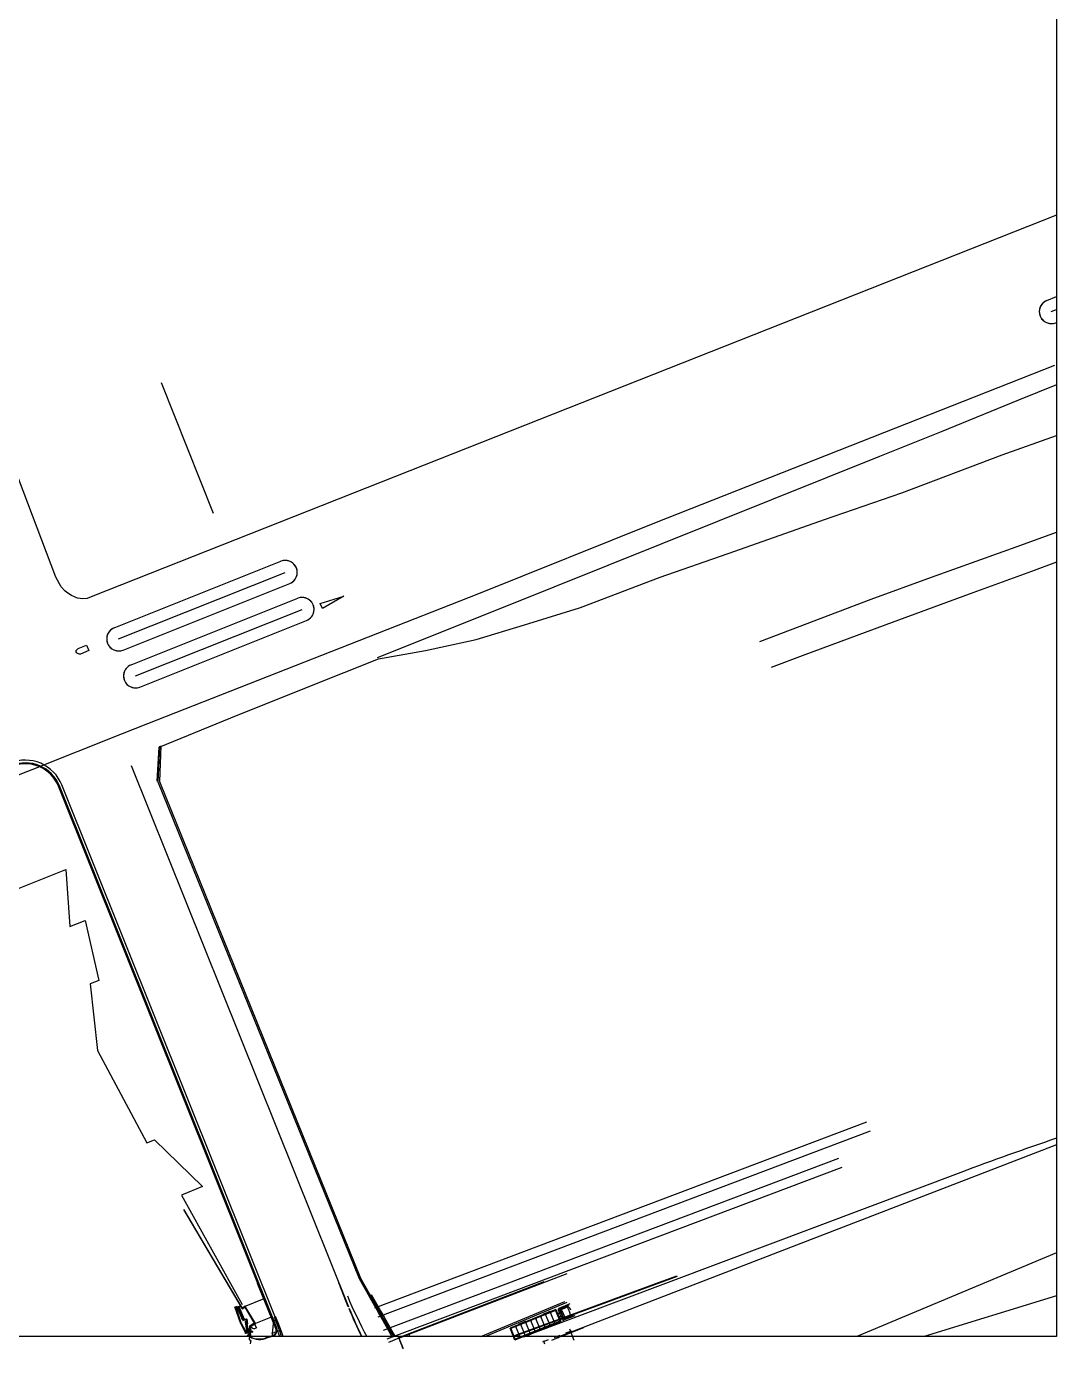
# Model space of a CAD drawing. Header units: millimetres. Extents: x -729344 to 300382, y -40316 to 483387.
# Drawn here: x -290308 to -118099, y -38288 to 182715 of the extents above; entities that cross this region are included whole.
import ezdxf

# ---------------------------------------------------------------- set-up
doc = ezdxf.new("R2010")
doc.units = ezdxf.units.MM
doc.layers.add('04-KEYPLAN', color=7, linetype='Continuous')

# ---------------------------------------------------------------- blocks, each defined once
blk = doc.blocks.new('A$C005F7801')
for points in [[(527867, 99), (527814, 78), (527836, 25), (527814, 78), (527867, 99)], [(525623, -762), (525570, -784), (525592, -837), (525570, -784), (525623, -762)]]:
    blk.add_hatch(color=256).paths.add_polyline_path(points)
at = {"color": 1}
for p, q in [((609618, 173180, -10669), (611245, 173830, -10669)), ((609618, 173180, -10669), (611245, 173830, -10669)), ((610359, 171323, -10669), (611245, 171676, -10669)), ((610359, 171323, -10669), (611245, 171676, -10669)), ((611100, 169465, -10669), (611245, 169523, -10669)), ((611100, 169465, -10669), (611245, 169523, -10669))]:
    blk.add_line(p, q, dxfattribs=at)
at = {"color": 254}
for p, q in [((453707, 118462, -10669), (481570, 129582, -10669)), ((453707, 118462, -10669), (481570, 129582, -10669)), ((454448, 116604, -10669), (482312, 127724, -10669)), ((454448, 116604, -10669), (482312, 127724, -10669)), ((455190, 114746, -10669), (483053, 125866, -10669)), ((455190, 114746, -10669), (483053, 125866, -10669)), ((456518, 112278, -10669), (484382, 123398, -10669)), ((456518, 112278, -10669), (484382, 123398, -10669)), ((457260, 110420, -10669), (485123, 121540, -10669)), ((457260, 110420, -10669), (485123, 121540, -10669)), ((458001, 108563, -10669), (485864, 119683, -10669)), ((458001, 108563, -10669), (485864, 119683, -10669))]:
    blk.add_line(p, q, dxfattribs=at)
for p, q in [((492929, 4887, -2278), (456607, 95407, -2278)), ((480808, 1254, -2278), (444406, 91976, -2278)), ((480947, 1310, -2278), (444545, 92031, -2278)), ((481364, 1477, -2278), (444963, 92199, -2278)), ((437839, 74937, -2278), (445627, 78085, -2278)), ((445627, 78085, -2278), (446291, 68516, -2278)), ((446291, 68516, -2278), (448855, 69553, -2278)), ((448855, 69553, -2278), (451137, 59533, -2278)), ((451137, 59533, -2278), (449713, 58957, -2278)), ((449713, 58957, -2278), (450917, 47824, -2278)), ((450917, 47824, -2278), (459156, 32364, -2278)), ((497258, 4787, -2278), (579548, 35862, -2278)), ((497854, 3303, -2278), (580113, 34366, -2278)), ((459156, 32364, -2278), (460447, 32886, -2278)), ((460447, 32886, -2278), (468474, 25055, -2278)), ((498748, 1074, -2278), (574849, 29811, -2278)), ((499344, -411, -2278), (575414, 28315, -2278)), ((595231, 27443, -2278), (522315, 0, -2278)), ((468474, 25055, -2278), (464960, 23634, -2278)), ((464960, 23634, -2278), (475112, 5327, -2278)), ((465283, 21223, -3359), (475097, 4601, -3359)), ((475085, 4781, -3359), (465336, 21245, -3359)), ((465357, 21192, -3359), (475032, 4760, -3359)), ((480716, 1336, -2278), (477686, 8889, -2278)), ((492837, 4969, -2278), (491236, 8961, -2278)), ((525548, 9143, -2278), (501258, -199, -2278)), ((529355, 10490, -2278), (501349, -281, -2278)), ((520166, 0, -2278), (547786, 10151, -2278)), ((520166, 0, -2278), (545326, 9247, -2278)), ((520480, 0, -2278), (547877, 10069, -2278)), ((520480, 0, -2278), (547877, 10069, -2278)), ((496269, 6823, -3359), (497837, 4066, -3359)), ((496670, 7050, -3359), (498238, 4293, -3359)), ((474889, 2102, -3359), (473893, 4971, -3359)), ((474994, 2146, -3359), (474052, 5036, -3359)), ((475212, 2668, -3359), (474232, 5049, -3359)), ((474297, 4890, -3359), (474254, 4996, -3359)), ((475212, 2668, -3359), (474254, 4996, -3359)), ((474297, 4890, -3359), (474350, 4912, -3359)), ((475212, 2668, -3359), (474297, 4890, -3359)), ((474450, 4520, -3359), (474543, 4744, -3359)), ((475371, 2734, -3359), (474456, 4956, -3359)), ((475486, 5008, -2278), (478769, 6335, -2278)), ((497687, 5180, -3359), (498758, 3332, -3359)), ((515022, 0, -2278), (529036, 5861, -2278)), ((529383, 5681, -2278), (515799, 0, -2278)), ((527557, 4497, -2278), (519889, 1372, -2278)), ((527557, 4497, -2278), (528359, 2529, -2278)), ((527909, 4434, -2278), (528567, 2819, -2278)), ((529901, 5452, -2278), (528044, 4695, -2278)), ((529868, 5438, -2278), (528044, 4695, -2278)), ((528172, 4501, -2278), (528802, 2956, -2278)), ((529727, 5258, -2278), (528253, 4657, -2278)), ((528340, 4620, -2278), (528377, 4528, -2278)), ((528368, 4674, -2278), (529422, 5103, -2278)), ((528480, 4504, -2278), (529307, 4885, -2278)), ((529362, 4940, -2278), (529448, 5086, -2278)), ((529563, 4966, -2278), (529498, 4894, -2278)), ((474602, 4150, -3359), (474718, 4321, -3359)), ((474777, 3726, -3359), (474870, 3951, -3359)), ((474929, 3356, -3359), (475044, 3527, -3359)), ((475082, 2986, -3359), (475197, 3157, -3359)), ((475371, 2734, -3359), (475212, 2668, -3359)), ((475212, 2668, -3359), (475265, 2690, -3359)), ((475371, 2734, -3359), (475349, 2787, -3359)), ((475371, 2734, -3359), (475763, 2833, -3359)), ((475586, 2513, -3359), (475713, 2503, -3359)), ((475586, 2513, -3359), (475835, 1007, -3359)), ((475608, 2460, -3359), (475835, 1007, -3359)), ((475713, 2503, -3359), (475918, 1103, -3359)), ((475713, 2503, -3359), (475950, 1178, -3359)), ((475732, 2759, -3359), (475800, 2292, -3359)), ((475763, 2833, -3359), (475853, 2314, -3359)), ((475822, 2239, -3359), (475959, 1306, -3359)), ((479824, 3188, -2278), (477331, 2180, -2278)), ((480365, 2625, -3359), (480683, 2756, -3359)), ((497837, 4066, -3359), (498238, 4293, -3359)), ((497859, 4013, -3359), (498260, 4240, -3359)), ((497859, 4013, -3359), (499449, 1203, -3359)), ((497995, 4131, -3359), (499585, 1322, -3359)), ((498260, 4240, -3359), (499850, 1431, -3359)), ((499050, 2772, -3359), (500120, 924, -3359)), ((527489, 4366, -2278), (520029, 1326, -2278)), ((528359, 2529, -2278), (520691, -596, -2278)), ((528219, 2575, -2278), (520759, -466, -2278)), ((522421, 2514, -2278), (521371, 2086, -2278)), ((522561, 2460, -2278), (522486, 2509, -2278)), ((523246, 548, -2278), (522516, 2339, -2278)), ((524075, 886, -2278), (523345, 2677, -2278)), ((524904, 1223, -2278), (524174, 3015, -2278)), ((525733, 1561, -2278), (525002, 3353, -2278)), ((525439, 3713, -2278), (525421, 3626, -2278)), ((526532, 4189, -2278), (525482, 3761, -2278)), ((526562, 1899, -2278), (525831, 3691, -2278)), ((526672, 4135, -2278), (526597, 4185, -2278)), ((527390, 2237, -2278), (526660, 4028, -2278)), ((527489, 4366, -2278), (528219, 2575, -2278)), ((528106, 3950, -2278), (527863, 3746, -2278)), ((528370, 3304, -2278), (528053, 3279, -2278)), ((528355, 4051, -2278), (528106, 3950, -2278)), ((528321, 4304, -2278), (528772, 3198, -2278)), ((528514, 4373, -2278), (528370, 4360, -2278)), ((528618, 3405, -2278), (528370, 3304, -2278)), ((528546, 4355, -2278), (528967, 3321, -2278)), ((528957, 3286, -2278), (528845, 3195, -2278)), ((530703, 3484, -2278), (528846, 2727, -2278)), ((530670, 3471, -2278), (528846, 2727, -2278)), ((529005, 2988, -2278), (528968, 3079, -2278)), ((530443, 3501, -2278), (528969, 2901, -2278)), ((529024, 3168, -2278), (529882, 3474, -2278)), ((529063, 2969, -2278), (530117, 3399, -2278)), ((474889, 2102, -3359), (474941, 2124, -3359)), ((474889, 2102, -3359), (475648, 559, -3359)), ((474994, 2146, -3359), (475807, 624, -3359)), ((475069, 2115, -3359), (475122, 2136, -3359)), ((475835, 1007, -3359), (476301, 1075, -3359)), ((475918, 1103, -3359), (476258, 1181, -3359)), ((475950, 1178, -3359), (476258, 1181, -3359)), ((476003, 1200, -3359), (476214, 1287, -3359)), ((476211, 543, -3359), (476140, 267, -3359)), ((476187, 0, -3359), (476140, 267, -3359)), ((476273, 692, -3359), (476168, 649, -3359)), ((476189, 596, -3359), (476168, 649, -3359)), ((476295, 640, -3359), (476189, 596, -3359)), ((476295, 640, -3359), (476189, 596, -3359)), ((476189, 596, -3359), (476242, 618, -3359)), ((476189, 596, -3359), (476242, 618, -3359)), ((476189, 596, -3359), (476211, 543, -3359)), ((476189, 596, -3359), (476211, 543, -3359)), ((476264, 565, -3359), (476192, 288, -3359)), ((476385, 120, -3359), (476192, 288, -3359)), ((476242, 0, -3359), (476192, 288, -3359)), ((476211, 543, -3359), (476317, 587, -3359)), ((476211, 543, -3359), (476264, 565, -3359)), ((476211, 543, -3359), (476264, 565, -3359)), ((476258, 1181, -3359), (476267, 1309, -3359)), ((476264, 565, -3359), (476365, 0, -3359)), ((476385, 120, -3359), (476274, -359, -3359)), ((476295, 640, -3359), (476634, 718, -3359)), ((476295, 640, -3359), (476634, 718, -3359)), ((476295, 640, -3359), (476348, 662, -3359)), ((476295, 640, -3359), (476348, 662, -3359)), ((476317, 587, -3359), (476295, 640, -3359)), ((476317, 587, -3359), (476295, 640, -3359)), ((476305, 767, -3359), (476358, 789, -3359)), ((476305, 767, -3359), (476358, 789, -3359)), ((476317, 587, -3359), (476370, 609, -3359)), ((476507, 727, -3359), (476370, 1660, -3359)), ((476423, 631, -3359), (476533, 0, -3359)), ((476497, 1651, -3359), (476432, 1810, -3359)), ((476444, 1629, -3359), (476497, 1651, -3359)), ((476634, 718, -3359), (476444, 1629, -3359)), ((476485, 780, -3359), (476538, 801, -3359)), ((476634, 718, -3359), (476497, 1651, -3359)), ((476793, 783, -3359), (476952, 848, -3359)), ((476868, 752, -3359), (476802, 910, -3359)), ((477141, 2040, -3359), (477509, 1449, -3359)), ((480139, 127, -2278), (478921, -268, -2278)), ((480230, 45, -2278), (479012, -350, -2278)), ((499449, 1203, -3359), (499850, 1431, -3359)), ((499449, 1203, -3359), (499850, 1431, -3359)), ((499449, 1203, -3359), (500130, 0, -3359)), ((499639, 1344, -3359), (500399, 0, -3359)), ((499850, 1431, -3359), (500660, 0, -3359)), ((500435, 310, -3359), (500615, 0, -3359)), ((501287, -269, -2278), (503036, 404, -2278)), ((520691, -596, -2278), (519889, 1372, -2278)), ((520795, -554, -2278), (519993, 1414, -2278)), ((521588, -128, -2278), (520858, 1664, -2278)), ((521328, 2038, -2278), (521310, 1951, -2278)), ((522417, 210, -2278), (521687, 2001, -2278)), ((523300, 357, -2278), (522251, -71, -2278)), ((523362, 493, -2278), (523343, 405, -2278)), ((526297, 1609, -2278), (526223, 1658, -2278)), ((527411, 2032, -2278), (526361, 1604, -2278)), ((528663, 118, -3359), (526812, -644, -3359)), ((528206, 177, -3359), (527254, -215, -3359)), ((528206, 177, -3359), (527254, -215, -3359)), ((527473, 2168, -2278), (527454, 2080, -2278)), ((527988, -345, -3359), (527792, 131, -3359)), ((527858, -28, -3359), (527814, 78, -3359)), ((532102, 1534, -3359), (528163, 0, -3359)), ((532145, 1428, -3359), (528478, 0, -3359)), ((530132, 908, -3359), (529158, 569, -3359)), ((530132, 908, -3359), (529158, 569, -3359)), ((529637, 457, -3359), (529298, 380, -3359)), ((529799, 1266, -3359), (530562, -585, -3359)), ((476575, -792, -3359), (476274, -359, -3359)), ((476532, -686, -3359), (476442, -1218, -3359)), ((501287, -269, -2278), (499551, -976, -2278)), ((501267, -281, -2278), (501972, -2013, -2278)), ((501310, -259, -2278), (502017, -1994, -2278)), ((522186, -67, -2278), (522112, -17, -2278)), ((526280, -554, -3359), (525328, -946, -3359)), ((526280, -554, -3359), (525328, -946, -3359)), ((525714, -1282, -3359), (525548, -731, -3359)), ((527911, -6, -3359), (527805, -50, -3359)), ((527911, -6, -3359), (527805, -50, -3359)), ((527805, -50, -3359), (527858, -28, -3359)), ((527826, -103, -3359), (527879, -81, -3359)), ((527826, -103, -3359), (527879, -81, -3359)), ((527826, -103, -3359), (527870, -208, -3359)), ((527870, -208, -3359), (527923, -187, -3359)), ((527870, -208, -3359), (527923, -187, -3359)), ((527870, -208, -3359), (527923, -187, -3359)), ((527923, -187, -3359), (527976, -165, -3359)), ((527923, -187, -3359), (527976, -165, -3359)), ((527933, -59, -3359), (527985, -38, -3359)), ((527933, -59, -3359), (527985, -38, -3359)), ((527976, -165, -3359), (527933, -59, -3359)), ((527976, -165, -3359), (527933, -59, -3359))]:
    blk.add_line(p, q)
at = {"color": 251}
for p, q in [((611245, 32054, 6918), (532124, 1481, -3359)), ((611245, 14004, 8125), (577847, 0, 8125)), ((611245, 6788, 8125), (589131, 0, 8125))]:
    blk.add_line(p, q, dxfattribs=at)
for points in [[(0, 519662), (611245, 519662), (611245, 0), (0, 0)], [(477076, 2199), (476432, 1810), (476497, 1651), (477194, 2062)], [(476899, 827), (476824, 858), (476793, 783), (476868, 752)], [(525562, -912), (525614, -890), (525570, -784), (525518, -806)]]:
    blk.add_lwpolyline(points, close=True)
for points in [[(461280, 98702), (461021, 92718), (494657, 9686), (500138, 0)], [(461513, 98736), (461255, 92752), (494868, 9773), (500399, 0)], [(494815, 9751), (496405, 6941), (497995, 4131)], [(492699, 6776), (493048, 5930), (493418, 5031), (493820, 4206), (494243, 3328), (494644, 2504), (495046, 1680), (495469, 802), (495923, 0)], [(492699, 6776), (493048, 5930), (493418, 5031), (493820, 4206), (494243, 3328), (494644, 2504), (495046, 1680), (495469, 802), (495923, 0)], [(474773, 5086), (474456, 4956), (475371, 2734), (475763, 2833), (475875, 2261), (475769, 2217)], [(474795, 5033), (474531, 4924), (475402, 2809), (475816, 2855), (475918, 2155), (475844, 2186)], [(474817, 4980), (474606, 4893), (475433, 2883), (475847, 2930), (475869, 2877), (475993, 2124), (475888, 2080)], [(475097, 4601), (475530, 4903), (477129, 2221), (477023, 2177), (477089, 2019), (477331, 2180), (475570, 5105), (475486, 5008), (475085, 4781)], [(475769, 2217), (475950, 1178), (476258, 1181)], [(477129, 2221), (477076, 2199), (477098, 2146), (477120, 2093), (477141, 2040), (477194, 2062)], [(480365, 2625), (480110, 540), (481348, 988)], [(481370, 0), (481336, 117), (480975, 1144), (480635, 2118), (480222, 3123)], [(480683, 2756), (480661, 2809), (480639, 2862), (480617, 2915), (480596, 2967), (480574, 3020), (480530, 3126), (480508, 3179), (480487, 3232)], [(480683, 2756), (480661, 2809), (480639, 2862), (480617, 2915), (480596, 2967), (480574, 3020), (480530, 3126), (480508, 3179), (480487, 3232)], [(481699, 0), (481392, 882), (481075, 1804), (480683, 2756)], [(481699, 0), (481392, 882), (481075, 1804), (480683, 2756)], [(481963, 0), (481865, 335), (481525, 1309), (481112, 2314), (480698, 3319)], [(475754, 603), (475775, 549), (475723, 528), (475670, 506), (475648, 559)], [(475835, 1007), (476301, 1075), (476258, 1181)], [(476273, 692), (476249, 1054), (475857, 954)], [(475857, 954), (475882, 593), (476189, 596)], [(475866, 2133), (476034, 1275), (476267, 1309)], [(476090, 988), (476239, 926), (476040, 658), (475891, 721), (476090, 988)], [(476211, 543), (476317, 587), (476370, 609)], [(476516, 854), (476538, 801), (476251, 746)], [(476251, 746), (476283, 820), (476336, 842)], [(476283, 820), (476305, 767), (476358, 789)], [(476407, 0), (476295, 640)], [(476295, 640), (476423, 631), (476533, 0)], [(476305, 767), (476485, 780), (476538, 801)], [(476432, 1810), (476326, 1766), (476370, 1660)], [(476432, 1810), (476485, 1831), (476529, 1726), (476551, 1673), (476497, 1651)], [(476485, 780), (476516, 854), (476569, 876)], [(476551, 1673), (476594, 1567), (476690, 1483), (476840, 1421), (476989, 1359), (477117, 1349), (477244, 1340), (477350, 1383), (477509, 1449)], [(480285, 0), (480110, 540)], [(527805, -50), (527870, -208), (527923, -187)]]:
    blk.add_lwpolyline(points)
at = {"elevation": -2278}
blk.add_lwpolyline([(611245, 33143, 0.0065491), (595231, 27443), (522315, 0)], format="xyb", dxfattribs=at)
for points in [[(611245, 187465, 3337), (450133, 123754, 1248), (449168, 123372, 1236), (448457, 123292, 1248), (447544, 123433, 1292), (446565, 123861, 1280), (445798, 124384, 1305), (445439, 124668, 1305), (444855, 125296, 1375), (443977, 126943, 1375), (443194, 128987, 1535), (433725, 153717, 3483), (429494, 164783, 4247), (410527, 212497, 8446), (410400, 213194, 8434), (410387, 213964, 8453), (410621, 214874, 8459), (411171, 215899, 8459), (411526, 216338, 8459), (412604, 217117, 8459), (412982, 217311, 8459), (470274, 239970, 9558), (572097, 280692, 12071)], [(610904, 162306, 2911), (544336, 136093, 2146), (514634, 124170, 1875), (459291, 102410, 1022), (457183, 101575, 988), (455051, 100730, 953), (439944, 94745, 706)], [(470280, 137579, 1450), (461630, 159429, 2850)]]:
    blk.add_polyline3d(points)
at = {"color": 254}
for points in [[(611245, 159058, 3024), (604871, 156510, 3005), (591963, 151240, 2993), (581620, 147088, 2824), (518195, 121630, 1787), (497643, 113449, 1549)], [(497877, 113266, -4988), (505742, 114684, -4837), (514224, 116492, -4515), (522321, 118964, -4363), (523014, 119181, -4356), (531469, 121825, -4264), (531650, 121882, -4262), (544961, 126944, -4269), (557446, 131282, -4193), (572429, 136592, -3978), (585401, 141024, -3738), (602158, 147380, -3631), (611245, 150613, -3594)], [(561624, 116175, -4490), (571885, 120067, -4490), (580266, 123249, -4724), (590360, 126905, -4755), (605268, 132296, -5103), (611245, 134481, -5349)], [(611245, 129423, -5390), (607042, 127864, -5279), (596661, 124116, -4945), (583760, 119338, -4680), (569165, 113956, -4414), (563558, 111835, -4364)], [(460915, 92807, -5247), (461199, 98534, -5216), (473221, 103409, -5216), (486392, 108706, -5020), (497877, 113266, -4988)], [(439944, 94745, 706), (439197, 94449, 694), (420856, 87283, 448), (397291, 77661, -102), (357368, 62143, -455), (300248, 39292, -1497), (295202, 36684, -1491), (289785, 33499, -1566), (280838, 28701, -2001)]]:
    blk.add_polyline3d(points, dxfattribs=at)
blk.add_polyline3d([(488551, 121673, 1623), (488167, 122525, 1642), (492071, 123731, 1579)], close=True, dxfattribs=at)
at = {"color": 11}
blk.add_polyline3d([(449465, 114657, 1320), (448086, 114056, 1269), (447880, 114057, 1269), (447742, 114109, 1269), (447579, 114197, 1269), (447455, 114295, 1269), (447347, 114445, 1231), (447319, 114633, 1232), (447663, 115017, 1232), (449083, 115588, 1231)], close=True, dxfattribs=at)
for centre in [(501258, -199, -2278), (501287, -269, -2278)]:
    blk.add_circle(centre, 25)
at = {"color": 1}
for centre, start, end in [((610359, 171323, -10669), 111.75653, 291.75653), ((610359, 171323, -10669), 111.75652, 291.75652), ((485123, 121540, -10669), 291.75653, 111.75653)]:
    blk.add_arc(centre, 2000, start, end, dxfattribs=at)
at = {"color": 254}
for centre, start, end in [((482312, 127724, -10669), 291.75653, 111.75653), ((482312, 127724, -10669), 291.75652, 111.75652), ((485123, 121540, -10669), 291.75652, 111.75652), ((454448, 116604, -10669), 111.75653, 291.75653), ((454448, 116604, -10669), 111.75652, 291.75652), ((457260, 110420, -10669), 111.75653, 291.75653), ((457260, 110420, -10669), 111.75652, 291.75652)]:
    blk.add_arc(centre, 2000, start, end, dxfattribs=at)
for centre, radius, start, end in [((438838, 89741, -2278), 6600, 21.86278, 112.00407), ((438838, 89741, -2278), 6150, 21.86278, 112.00407), ((438838, 89741, -2278), 6000, 21.86278, 112.00407), ((553249, 28959, -2278), 65000, 201.86302, 206.45701), ((553340, 28877, -2278), 65000, 201.86302, 206.37635), ((477939, 2917, -2278), 3333, 232.46156, 287.13756), ((478030, 2835, -2278), 3333, 232.46156, 287.13756), ((479896, 986, -2278), 892, 285.78185, 22.87295), ((479987, 904, -2278), 892, 285.78185, 22.87295), ((501287, -269, -2278), 1874, 8.24018, 21.03629)]:
    blk.add_arc(centre, radius, start, end)
for centre, major_axis, ratio, start_param, end_param in [((528116, 4519, -2278), (207, 85), 0.8500009, 1.5707961, 3.1415924), ((528297, 4551, -2278), (124, 51), 0.8500009, 1.5707961, 3.1415924), ((528392, 4634, -2278), (49.8, 20.3), 0.8500009, 1.6923181, 3.0094884), ((528457, 4585, -2278), (91.4, 37.3), 0.8500009, 3.4136402, 4.6212263), ((529187, 5025, -2278), (198, 81), 0.8500009, 4.9914419, 5.3669047), ((529429, 5088, -2278), (18.1, 7.4), 0.8500009, 5.7143683, 7.8910972), ((529613, 4847, -2278), (125, 51), 0.8500009, 2.2844888, 3.3519045), ((527022, 3317, -2278), (2690, 1096), 0.7019558, -0.0568885, 0.2047662), ((529618, 4873, -2278), (118, 48), 0.8500009, 0.8023535, 1.6974139), ((526527, 2861, -2278), (3575, 1457), 0.7258636, 0.0425135, 0.2796633), ((522443, 2461, -2278), (62.2, 25.4), 0.8500009, 0.523499, 1.5707959), ((525504, 3709, -2278), (62.2, 25.4), 0.8500009, 1.5707961, 2.617653), ((526554, 4136, -2278), (62.2, 25.4), 0.8500009, 0.523499, 1.5707959), ((528363, 4321, -2278), (41.5, 16.9), 0.8500009, 1.0635195, 3.1415926), ((528494, 4318, -2278), (59.1, 24.1), 0.8500009, 0.2658981, 0.909799), ((528775, 2904, -2278), (207, 85), 0.8500009, 3.1415926, 4.7123888), ((528813, 3217, -2278), (41.5, 16.9), 0.8500009, 3.1415926, 5.2196657), ((528926, 3007, -2278), (124, 51), 0.8500009, 3.1415926, 4.7123888), ((528905, 3311, -2278), (59.1, 24.1), 0.8500009, 5.373386, 6.0172869), ((529064, 3094, -2278), (91.4, 37.3), 0.8500009, 1.6619587, 2.8695448), ((529052, 3014, -2278), (49.8, 20.3), 0.8500009, 3.2736965, 4.5908668), ((527119, 3079, -2278), (2690, 1096), 0.8500009, 6.0784184, 6.3400732), ((521393, 2033, -2278), (62.2, 25.4), 0.8500009, 1.5707961, 2.617653), ((523279, 409, -2278), (62.2, 25.4), 0.8500009, 4.7123889, 5.7596859), ((526340, 1657, -2278), (62.2, 25.4), 0.8500009, 3.6655319, 4.7123888), ((527390, 2085, -2278), (62.2, 25.4), 0.8500009, 4.7123889, 5.7596859), ((522229, -18, -2278), (62.2, 25.4), 0.8500009, 3.6655319, 4.7123888)]:
    blk.add_ellipse(centre, major_axis=major_axis, ratio=ratio, start_param=start_param, end_param=end_param)

msp = doc.modelspace()

# ---------------------------------------------------------------- block references
at = {"layer": '04-KEYPLAN'}
msp.add_blockref('A$C005F7801', (-729344.2, -36275.3), dxfattribs=at)

doc.saveas('drawing.dxf')
